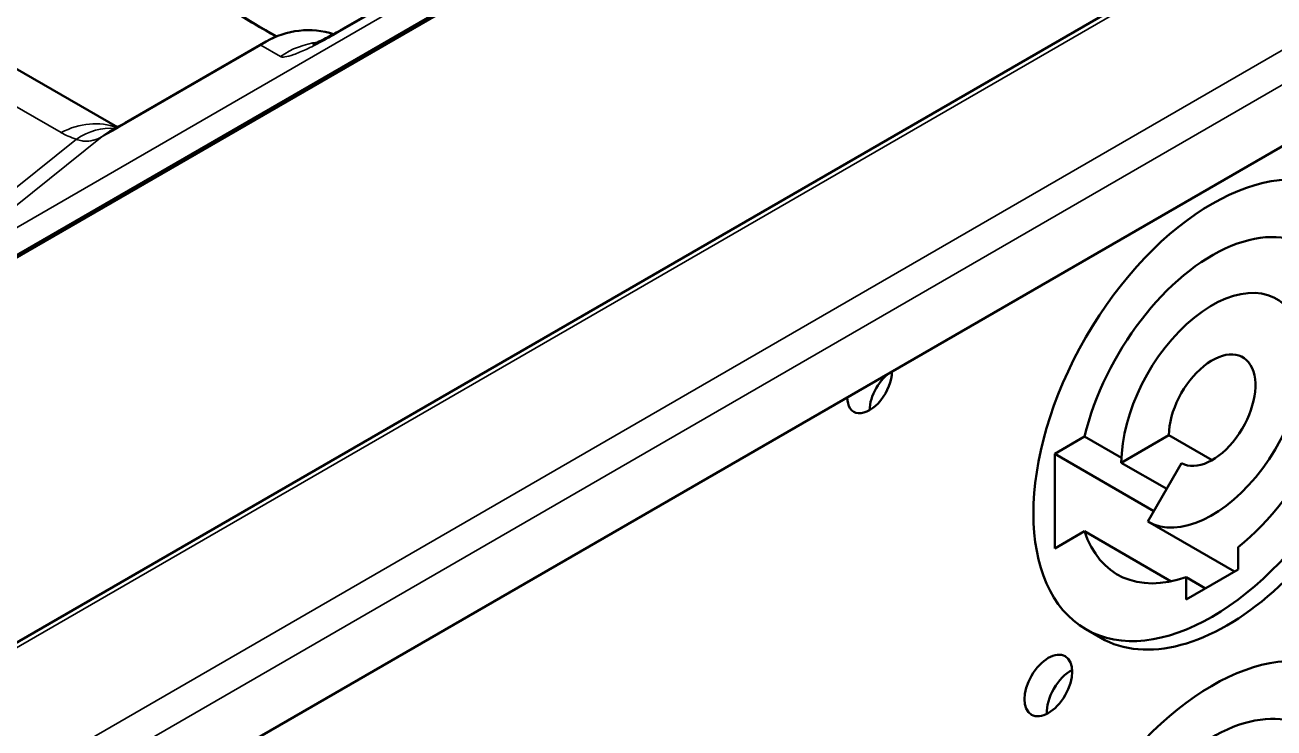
# Model space of a CAD drawing. Header units: millimetres. Extents: x 40 to 2195, y 40 to 1687.
# Drawn here: x 1578.2 to 1637.5, y 270.8 to 304.2 of the extents above; entities that cross this region are included whole.
import ezdxf

# ---------------------------------------------------------------- set-up
doc = ezdxf.new("R2010")
doc.units = ezdxf.units.MM
doc.header["$LTSCALE"] = 8
doc.layers.add('Visible (ISO)', color=7, linetype='Continuous', lineweight=50)
doc.layers.add('Visible Narrow (ISO)', color=7, linetype='Continuous', lineweight=35)

msp = doc.modelspace()

# ---------------------------------------------------------------- linework, layer by layer
at = {"layer": 'Visible (ISO)'}
for p, q in [((1570.897, 289.19), (1654.336, 337.363)), ((1652.729, 336.55), (1572.504, 290.232)), ((1593.273, 304.02), (1636.184, 328.795)), ((1532.622, 248.823), (1651.86, 317.665)), ((1560.41, 312.146), (1582.57, 299.352)), ((1582.916, 299.548), (1589.624, 303.421)), ((1546.081, 245.469), (1642.382, 301.068)), ((1628.477, 284.671), (1627.063, 283.855)), ((1628.477, 284.671), (1630.228, 283.66)), ((1632.486, 284.74), (1630.223, 283.434)), ((1634.537, 283.556), (1632.486, 284.74)), ((1627.063, 283.855), (1627.063, 279.364)), ((1627.063, 283.855), (1631.772, 281.136)), ((1632.38, 282.189), (1630.223, 283.434)), ((1631.487, 280.641), (1633.087, 283.413)), ((1635.598, 278.268), (1631.487, 280.641)), ((1627.063, 279.364), (1628.477, 280.18)), ((1628.477, 280.18), (1632.592, 277.804)), ((1635.774, 278.369), (1635.774, 279.43)), ((1633.299, 276.94), (1635.774, 278.369)), ((1633.299, 278.002), (1633.299, 276.94)), ((1633.299, 278.002), (1634.218, 277.471)), ((1629.244, 275.124), (1628.537, 275.532))]:
    msp.add_line(p, q, dxfattribs=at)
msp.add_arc((1591.624, 299.957), 4, 72.44519, 120, dxfattribs=at)
for centre, major_axis in [((1634.537, 285.924), (-6, -10.392)), ((1626.758, 272.86), (-0.8, -1.386))]:
    msp.add_ellipse(centre, major_axis=major_axis, ratio=0.57735, dxfattribs=at)
for centre, major_axis, start_param, end_param in [((1635.244, 285.516), (-6, -10.392), 0, 3.141593), ((1634.537, 285.924), (4.5, 7.794), 4.122682, 8.328858), ((1634.537, 285.924), (-3.05, -5.283), 0, 5.497787), ((1634.537, 285.924), (-1.45, -2.511), 0, 5.497787), ((1618.273, 287.149), (-0.75, -1.299), 5.497787, 8.63938), ((1619.334, 286.537), (-0.75, -1.299), 3.926991, 5.497787), ((1619.334, 286.537), (0.75, 1.299), 0.785398, 2.356194), ((1634.537, 285.924), (-4.5, -7.794), 5.808309, 6.872892), ((1634.537, 263.062), (6, 10.392), 4.748497, 9.398115), ((1627.819, 272.248), (-0.8, -1.386), 3.866295, 5.558483), ((1634.537, 263.062), (4.5, 7.794), 4.336444, 8.328858)]:
    msp.add_ellipse(centre, major_axis=major_axis, ratio=0.57735, start_param=start_param, end_param=end_param, dxfattribs=at)
for points, knots in [([(1590.108, 303.659), (1589.416, 304.051), (1588.737, 304.452), (1587.042, 305.497), (1586.045, 306.152), (1584.124, 307.501), (1583.199, 308.195), (1582.312, 308.907)], [6.2739737, 6.2739737, 6.2739737, 6.2739737, 6.3157715, 6.3157715, 6.3804977, 6.3804977, 6.44509, 6.44509, 6.44509, 6.44509]), ([(1591.843, 303.282), (1591.843, 303.282), (1591.843, 303.282), (1591.844, 303.282), (1591.876, 303.294), (1592.002, 303.348), (1592.112, 303.398), (1592.423, 303.552), (1592.64, 303.665), (1593.002, 303.865), (1593.127, 303.936), (1593.257, 304.011)], [0.4165434, 0.4165434, 0.4165434, 0.4165434, 0.4173188, 0.4173188, 0.4902548, 0.4902548, 0.5868489, 0.5868489, 0.7068078, 0.7068078, 0.7651393, 0.7651393, 0.7651393, 0.7651393])]:
    msp.add_open_spline(points, degree=3, knots=knots, dxfattribs=at)
msp.add_open_spline([(1582.213, 299.158), (1582.414, 299.264), (1582.65, 299.395), (1582.902, 299.54)], degree=3, dxfattribs=at)
at = {"layer": 'Visible Narrow (ISO)'}
for p, q in [((1653.315, 338.202), (1573.09, 291.884)), ((1593.031, 303.842), (1635.943, 328.617)), ((1532.42, 248.466), (1651.659, 317.309)), ((1558.168, 311.638), (1579.894, 299.095)), ((1543.051, 248.266), (1639.51, 303.957)), ((1582.674, 299.37), (1589.382, 303.243)), ((1589.382, 303.243), (1590.305, 302.71)), ((1543.692, 246.99), (1640.151, 302.681)), ((1573.09, 291.884), (1581.842, 298.908)), ((1580.623, 298.787), (1571.871, 291.764))]:
    msp.add_line(p, q, dxfattribs=at)
for centre, major_axis, ratio, start_param, end_param in [((1638.157, 331.719), (68.312, 0), 0.57735, 3.765501, 3.932794), ((1591.624, 299.957), (2, 3.464), 0.993127, 0.218976, 1.125051), ((1595.273, 300.556), (-2, 3.464), 0.57735, 0, 0.129703), ((1591.624, 299.957), (-2, 3.464), 0.57735, 0, 0.129703), ((1592.547, 299.424), (-2, -3.464), 0.993127, 3.783886, 4.266627), ((1592.547, 299.424), (-2, -3.464), 0.993127, 3.744603, 3.744644), ((1580.916, 295.688), (2, 3.464), 0.816495, 0.128814, 0.91511), ((1584.916, 296.084), (-2, 3.464), 0.57735, 0, 0.129703), ((1585.412, 301.833), (6.325, 1.805), 0.436959, 3.541677, 3.73822), ((1581.646, 295.381), (1.157, 3.829), 0.73162, 0.123432, 0.735923), ((1584.084, 295.623), (-1.871, 3.535), 0.724892, 0.000197, 0.153885)]:
    msp.add_ellipse(centre, major_axis=major_axis, ratio=ratio, start_param=start_param, end_param=end_param, dxfattribs=at)
msp.add_open_spline([(1590.305, 302.71), (1590.35, 302.684), (1590.486, 302.666), (1590.903, 302.771), (1591.518, 303.031), (1592.231, 303.391), (1592.757, 303.684), (1593.031, 303.842)], degree=3, dxfattribs=at)
for points, knots in [([(1580.623, 298.788), (1580.709, 298.749), (1580.797, 298.722), (1580.887, 298.706), (1580.927, 298.699), (1580.968, 298.695), (1581.008, 298.692), (1581.14, 298.683), (1581.274, 298.696), (1581.413, 298.732), (1581.427, 298.736), (1581.441, 298.74), (1581.456, 298.744), (1581.574, 298.778), (1581.696, 298.829), (1581.82, 298.896), (1581.827, 298.9), (1581.835, 298.904), (1581.842, 298.908)], [0, 0, 0, 0, 0.2305785, 0.2305785, 0.2305785, 0.3333333, 0.3333333, 0.3333333, 0.6666667, 0.6666667, 0.6666667, 0.7006143, 0.7006143, 0.7006143, 0.982554, 0.982554, 0.982554, 0.99999, 0.99999, 0.99999, 0.99999]), ([(1581.842, 298.908), (1581.974, 298.978), (1582.246, 299.125), (1582.53, 299.286), (1582.674, 299.37)], [0, 0, 0, 0, 0.5, 1, 1, 1, 1])]:
    msp.add_open_spline(points, degree=3, knots=knots, dxfattribs=at)

doc.saveas('drawing.dxf')
